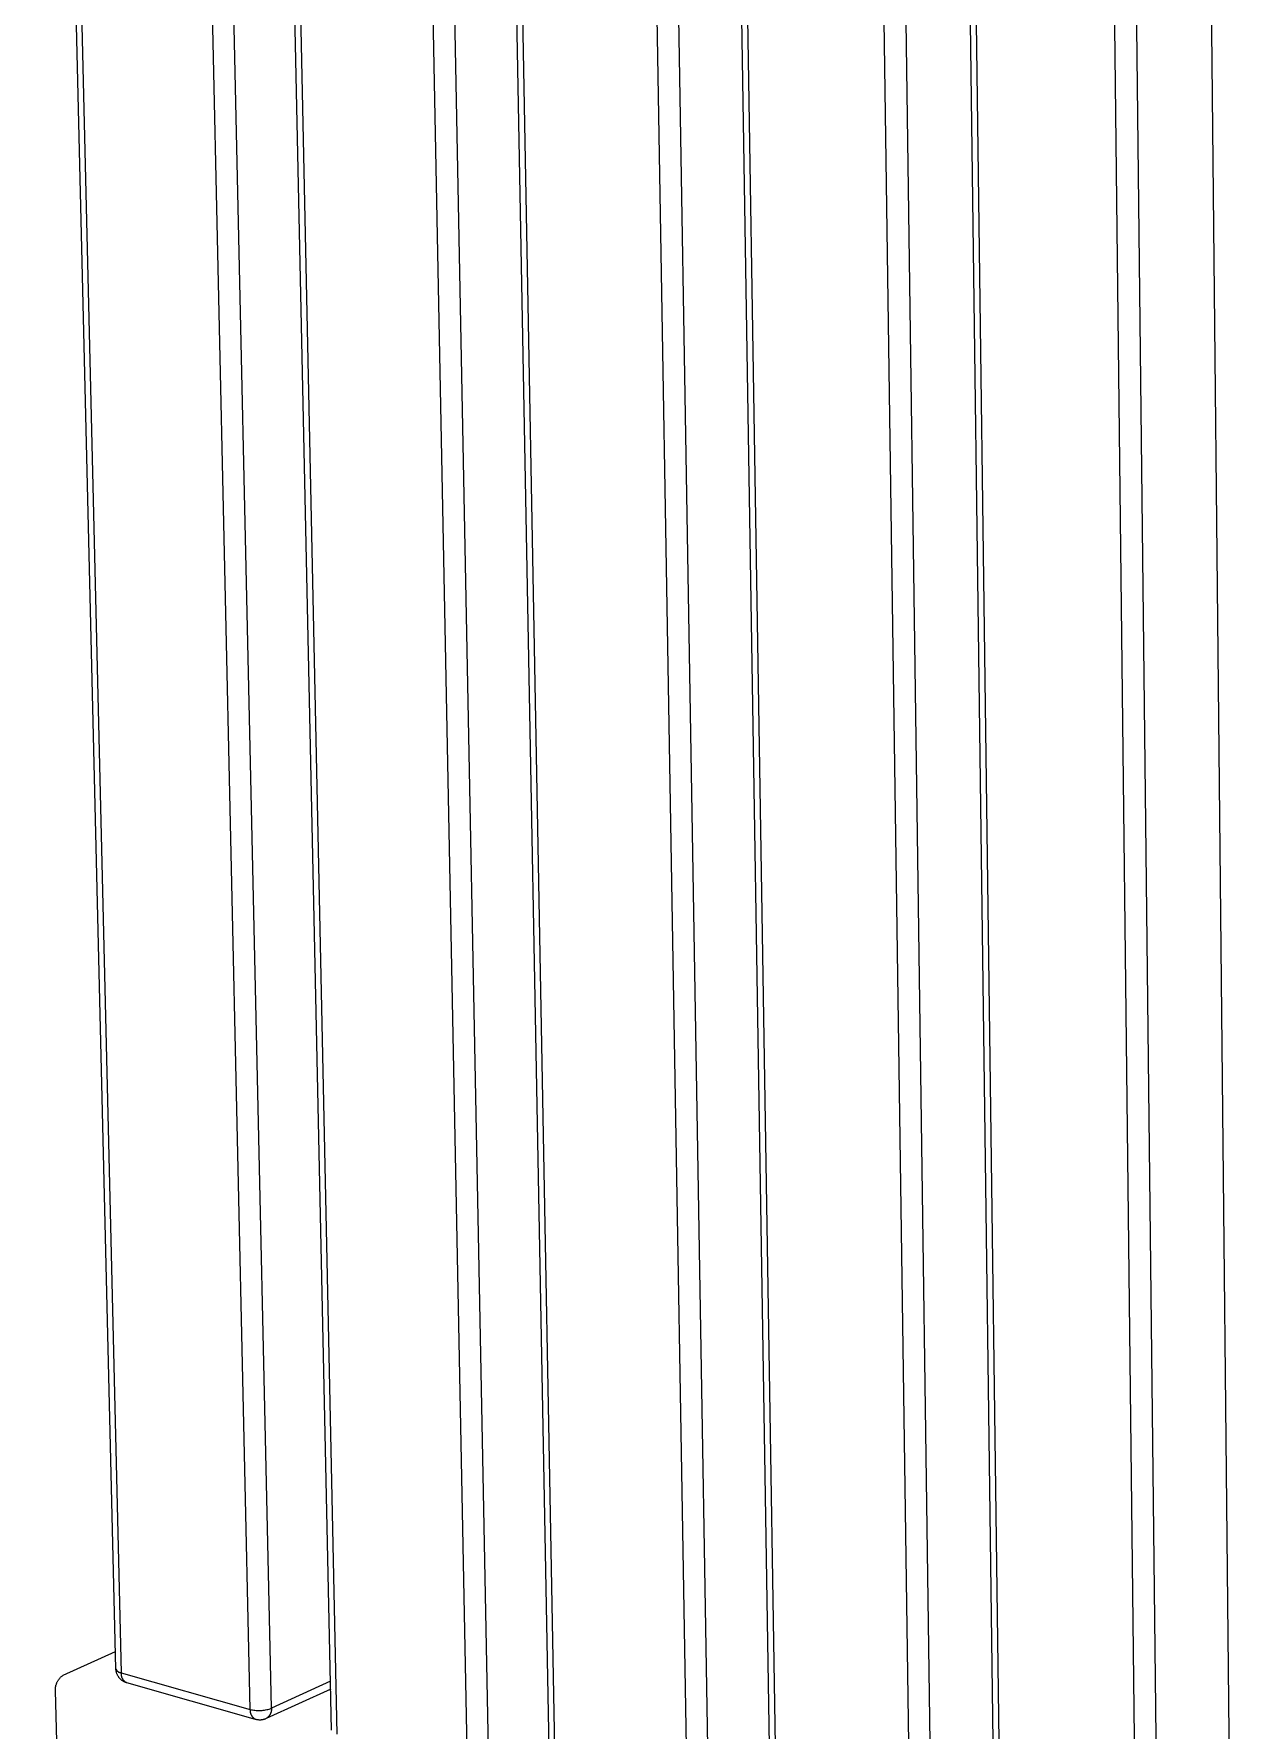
# Model space of a CAD drawing. Header units: millimetres. Extents: x -1283 to 2747, y -259 to 2557.
# Drawn here: x -395.3 to -201.1, y 172.9 to 447.1 of the extents above; entities that cross this region are included whole.
import ezdxf

# ---------------------------------------------------------------- set-up
doc = ezdxf.new("R2010")
doc.units = ezdxf.units.MM
doc.header["$MEASUREMENT"] = 0
doc.layers.add('Utwórz2D linie widoczne', color=7, linetype='Continuous', true_color=0x000000)

msp = doc.modelspace()

# ---------------------------------------------------------------- linework, layer by layer
at = {"layer": 'Utwórz2D linie widoczne'}
for p, q in [((-382.08, 182.81), (-395.34, 736.2)), ((-394.46, 735.78), (-381.23, 182.16)), ((-360.37, 176.23), (-372.76, 731.8)), ((-356.95, 176.42), (-369.21, 731.93)), ((-347.21, 172.89), (-359.08, 729.55)), ((-358.18, 729.13), (-346.35, 172.24)), ((-325.21, 166.23), (-336.19, 725.1)), ((-321.78, 166.42), (-332.62, 725.23)), ((-311.9, 162.88), (-322.33, 722.83)), ((-321.42, 722.39), (-311.01, 162.19)), ((-286.16, 156.3), (-295.54, 718.43)), ((-289.61, 156.11), (-299.13, 718.3)), ((-276.13, 152.71), (-285.09, 716)), ((-284.15, 715.55), (-275.22, 152.01)), ((-253.53, 145.85), (-261.57, 711.41)), ((-250.07, 146.05), (-257.95, 711.54)), ((-239.89, 142.43), (-247.35, 709.08)), ((-246.38, 708.63), (-238.96, 141.7)), ((-201.13, 81.08), (-207.54, 706.37)), ((-216.99, 135.46), (-223.49, 704.43)), ((-213.51, 135.66), (-219.85, 704.56)), ((-390.59, 181.77), (-382.14, 185.58)), ((-391.44, 180.91), (-391.38, 180.99)), ((-391.38, 180.99), (-391.33, 181.07)), ((-391.33, 181.07), (-391.27, 181.14)), ((-391.27, 181.14), (-391.22, 181.21)), ((-391.22, 181.21), (-391.16, 181.28)), ((-391.16, 181.28), (-391.09, 181.35)), ((-391.09, 181.35), (-391.03, 181.42)), ((-391.03, 181.42), (-390.96, 181.48)), ((-390.96, 181.48), (-390.89, 181.55)), ((-390.89, 181.55), (-390.82, 181.6)), ((-390.82, 181.6), (-390.74, 181.66)), ((-390.74, 181.66), (-390.67, 181.72)), ((-390.67, 181.72), (-390.59, 181.77)), ((-382.08, 182.81), (-382.07, 182.77)), ((-382.07, 182.7), (-382.08, 182.78)), ((-382.07, 182.77), (-382.05, 182.74)), ((-382.07, 182.62), (-382.07, 182.7)), ((-382.06, 182.53), (-382.07, 182.62)), ((-382.04, 182.45), (-382.06, 182.53)), ((-382.05, 182.74), (-382.04, 182.71)), ((-382.04, 182.71), (-382.02, 182.68)), ((-382.03, 182.37), (-382.04, 182.45)), ((-382.01, 182.29), (-382.03, 182.37)), ((-382.02, 182.68), (-382.01, 182.65)), ((-382.01, 182.65), (-381.99, 182.63)), ((-381.99, 182.21), (-382.01, 182.29)), ((-381.99, 182.63), (-381.98, 182.6)), ((-381.97, 182.13), (-381.99, 182.21)), ((-381.98, 182.6), (-381.96, 182.57)), ((-381.94, 182.05), (-381.97, 182.13)), ((-381.96, 182.57), (-381.94, 182.54)), ((-381.94, 182.54), (-381.92, 182.52)), ((-381.91, 181.97), (-381.94, 182.05)), ((-381.92, 182.52), (-381.9, 182.49)), ((-381.88, 181.9), (-381.91, 181.97)), ((-381.9, 182.49), (-381.87, 182.47)), ((-381.84, 181.82), (-381.88, 181.9)), ((-381.87, 182.47), (-381.85, 182.44)), ((-381.85, 182.44), (-381.83, 182.42)), ((-381.81, 181.75), (-381.84, 181.82)), ((-381.83, 182.42), (-381.8, 182.4)), ((-381.77, 181.67), (-381.81, 181.75)), ((-381.8, 182.4), (-381.78, 182.38)), ((-381.78, 182.38), (-381.75, 182.36)), ((-381.72, 181.6), (-381.77, 181.67)), ((-381.75, 182.36), (-381.72, 182.34)), ((-381.72, 182.34), (-381.7, 182.32)), ((-381.68, 181.53), (-381.72, 181.6)), ((-381.7, 182.32), (-381.67, 182.3)), ((-381.63, 181.46), (-381.68, 181.53)), ((-381.67, 182.3), (-381.64, 182.28)), ((-381.64, 182.28), (-381.61, 182.27)), ((-381.58, 181.4), (-381.63, 181.46)), ((-381.61, 182.27), (-381.58, 182.25)), ((-381.58, 182.25), (-381.55, 182.24)), ((-381.53, 181.33), (-381.58, 181.4)), ((-381.55, 182.24), (-381.52, 182.23)), ((-381.48, 181.27), (-381.53, 181.33)), ((-381.52, 182.23), (-381.49, 182.21)), ((-381.49, 182.21), (-381.46, 182.2)), ((-381.42, 181.21), (-381.48, 181.27)), ((-381.46, 182.2), (-381.43, 182.19)), ((-381.43, 182.19), (-381.4, 182.19)), ((-381.36, 181.15), (-381.42, 181.21)), ((-381.4, 182.19), (-381.36, 182.18)), ((-381.36, 182.18), (-381.33, 182.17)), ((-381.3, 181.09), (-381.36, 181.15)), ((-381.33, 182.17), (-381.3, 182.17)), ((-381.3, 182.17), (-381.27, 182.16)), ((-381.24, 181.03), (-381.3, 181.09)), ((-381.27, 182.16), (-381.23, 182.16)), ((-381.23, 182.16), (-381.24, 182.11)), ((-381.24, 182.11), (-381.24, 182.05)), ((-381.24, 182.05), (-381.24, 182)), ((-381.24, 182), (-381.24, 181.94)), ((-381.24, 181.94), (-381.24, 181.89)), ((-381.24, 181.89), (-381.24, 181.83)), ((-381.24, 181.83), (-381.23, 181.78)), ((-381.18, 180.98), (-381.24, 181.03)), ((-381.23, 182.16), (-360.37, 176.23)), ((-381.23, 181.78), (-381.22, 181.73)), ((-381.22, 181.73), (-381.21, 181.67)), ((-381.21, 181.67), (-381.2, 181.62)), ((-381.2, 181.62), (-381.19, 181.56)), ((-381.19, 181.56), (-381.17, 181.51)), ((-381.11, 180.93), (-381.18, 180.98)), ((-381.17, 181.51), (-381.15, 181.46)), ((-381.15, 181.46), (-381.14, 181.41)), ((-381.14, 181.41), (-381.12, 181.36)), ((-381.12, 181.36), (-381.09, 181.31)), ((-381.09, 181.31), (-381.07, 181.26)), ((-381.07, 181.26), (-381.04, 181.21)), ((-381.04, 181.21), (-381.02, 181.16)), ((-381.02, 181.16), (-380.99, 181.12)), ((-380.99, 181.12), (-380.96, 181.07)), ((-380.96, 181.07), (-380.92, 181.03)), ((-380.92, 181.03), (-380.89, 180.98)), ((-380.89, 180.98), (-380.86, 180.94)), ((-391.85, 179.59), (-391.84, 179.68)), ((-391.85, 179.49), (-391.85, 179.59)), ((-391.85, 179.4), (-391.85, 179.49)), ((-391.85, 179.31), (-391.85, 179.4)), ((-391.2, 153.2), (-391.85, 179.31)), ((-391.84, 179.68), (-391.83, 179.77)), ((-391.83, 179.77), (-391.82, 179.87)), ((-391.82, 179.87), (-391.81, 179.96)), ((-391.81, 179.96), (-391.79, 180.05)), ((-391.79, 180.05), (-391.77, 180.14)), ((-391.77, 180.14), (-391.74, 180.23)), ((-391.74, 180.23), (-391.71, 180.32)), ((-391.71, 180.32), (-391.68, 180.41)), ((-391.68, 180.41), (-391.65, 180.5)), ((-391.65, 180.5), (-391.61, 180.58)), ((-391.61, 180.58), (-391.57, 180.67)), ((-391.57, 180.67), (-391.53, 180.75)), ((-391.53, 180.75), (-391.48, 180.83)), ((-391.48, 180.83), (-391.44, 180.91)), ((-381.04, 180.88), (-381.11, 180.93)), ((-380.97, 180.84), (-381.04, 180.88)), ((-380.9, 180.79), (-380.97, 180.84)), ((-380.83, 180.75), (-380.9, 180.79)), ((-380.86, 180.94), (-380.82, 180.9)), ((-380.76, 180.71), (-380.83, 180.75)), ((-380.82, 180.9), (-380.78, 180.86)), ((-380.78, 180.86), (-380.74, 180.82)), ((-380.68, 180.68), (-380.76, 180.71)), ((-380.74, 180.82), (-380.7, 180.79)), ((-380.7, 180.79), (-380.66, 180.75)), ((-380.61, 180.64), (-380.68, 180.68)), ((-380.66, 180.75), (-380.62, 180.72)), ((-380.62, 180.72), (-380.57, 180.69)), ((-380.53, 180.61), (-380.61, 180.64)), ((-380.57, 180.69), (-380.53, 180.66)), ((-380.53, 180.66), (-380.48, 180.63)), ((-380.45, 180.58), (-380.53, 180.61)), ((-380.48, 180.63), (-380.43, 180.6)), ((-380.37, 180.56), (-380.45, 180.58)), ((-380.43, 180.6), (-380.39, 180.57)), ((-380.39, 180.57), (-380.34, 180.55)), ((-359.51, 174.62), (-380.34, 180.55)), ((-347.35, 179.53), (-357.79, 174.75)), ((-347.38, 180.8), (-356.95, 176.42)), ((-360.37, 176.17), (-360.38, 176.12)), ((-360.38, 176.12), (-360.38, 176.06)), ((-360.38, 176.06), (-360.38, 176.01)), ((-360.38, 176.01), (-360.37, 175.95)), ((-360.37, 176.23), (-360.37, 176.17)), ((-360.37, 176.23), (-360.18, 176.18)), ((-360.37, 175.95), (-360.37, 175.9)), ((-360.37, 175.9), (-360.37, 175.85)), ((-360.37, 175.85), (-360.36, 175.79)), ((-360.36, 175.79), (-360.35, 175.74)), ((-360.35, 175.74), (-360.34, 175.68)), ((-360.34, 175.68), (-360.32, 175.63)), ((-360.32, 175.63), (-360.31, 175.58)), ((-360.31, 175.58), (-360.29, 175.53)), ((-360.29, 175.53), (-360.27, 175.47)), ((-360.18, 176.18), (-359.99, 176.15)), ((-359.99, 176.15), (-359.8, 176.11)), ((-359.8, 176.11), (-359.61, 176.09)), ((-359.61, 176.09), (-359.42, 176.07)), ((-359.42, 176.07), (-359.22, 176.06)), ((-359.22, 176.06), (-359.03, 176.05)), ((-359.03, 176.05), (-358.84, 176.06)), ((-358.84, 176.06), (-358.65, 176.06)), ((-358.65, 176.06), (-358.45, 176.08)), ((-358.45, 176.08), (-358.26, 176.1)), ((-358.26, 176.1), (-358.07, 176.12)), ((-358.07, 176.12), (-357.88, 176.16)), ((-357.88, 176.16), (-357.69, 176.2)), ((-357.69, 176.2), (-357.51, 176.24)), ((-357.51, 176.24), (-357.32, 176.29)), ((-357.32, 176.29), (-357.14, 176.35)), ((-357.14, 176.35), (-356.95, 176.42)), ((-357.1, 175.5), (-357.13, 175.45)), ((-357.08, 175.56), (-357.1, 175.5)), ((-357.06, 175.61), (-357.08, 175.56)), ((-357.04, 175.67), (-357.06, 175.61)), ((-357.02, 175.72), (-357.04, 175.67)), ((-357, 175.78), (-357.02, 175.72)), ((-356.99, 175.84), (-357, 175.78)), ((-356.98, 175.89), (-356.99, 175.84)), ((-356.97, 175.95), (-356.98, 175.89)), ((-356.96, 176.01), (-356.97, 175.95)), ((-356.95, 176.07), (-356.96, 176.01)), ((-356.95, 176.42), (-356.95, 176.36)), ((-356.95, 176.36), (-356.95, 176.3)), ((-356.95, 176.3), (-356.94, 176.24)), ((-356.94, 176.18), (-356.95, 176.13)), ((-356.95, 176.13), (-356.95, 176.07)), ((-356.94, 176.24), (-356.94, 176.18)), ((-360.27, 175.47), (-360.25, 175.42)), ((-360.25, 175.42), (-360.23, 175.37)), ((-360.23, 175.37), (-360.21, 175.33)), ((-360.21, 175.33), (-360.18, 175.28)), ((-360.18, 175.28), (-360.15, 175.23)), ((-360.15, 175.23), (-360.12, 175.18)), ((-360.12, 175.18), (-360.09, 175.14)), ((-360.09, 175.14), (-360.06, 175.09)), ((-360.06, 175.09), (-360.03, 175.05)), ((-360.03, 175.05), (-359.99, 175.01)), ((-359.99, 175.01), (-359.96, 174.97)), ((-359.96, 174.97), (-359.92, 174.93)), ((-359.92, 174.93), (-359.88, 174.89)), ((-359.88, 174.89), (-359.84, 174.85)), ((-359.84, 174.85), (-359.8, 174.82)), ((-359.8, 174.82), (-359.76, 174.78)), ((-359.76, 174.78), (-359.71, 174.75)), ((-359.71, 174.75), (-359.67, 174.72)), ((-359.67, 174.72), (-359.62, 174.69)), ((-359.62, 174.69), (-359.57, 174.66)), ((-359.57, 174.66), (-359.53, 174.64)), ((-359.53, 174.64), (-359.48, 174.61)), ((-359.4, 174.59), (-359.48, 174.61)), ((-359.32, 174.57), (-359.4, 174.59)), ((-359.24, 174.56), (-359.32, 174.57)), ((-359.16, 174.54), (-359.24, 174.56)), ((-359.08, 174.53), (-359.16, 174.54)), ((-359, 174.53), (-359.08, 174.53)), ((-358.91, 174.52), (-359, 174.53)), ((-358.83, 174.52), (-358.91, 174.52)), ((-358.75, 174.52), (-358.83, 174.52)), ((-358.67, 174.52), (-358.75, 174.52)), ((-358.59, 174.53), (-358.67, 174.52)), ((-358.51, 174.54), (-358.59, 174.53)), ((-358.43, 174.55), (-358.51, 174.54)), ((-358.35, 174.57), (-358.43, 174.55)), ((-358.27, 174.58), (-358.35, 174.57)), ((-358.19, 174.6), (-358.27, 174.58)), ((-358.11, 174.63), (-358.19, 174.6)), ((-358.03, 174.65), (-358.11, 174.63)), ((-357.96, 174.68), (-358.03, 174.65)), ((-357.88, 174.71), (-357.96, 174.68)), ((-357.81, 174.74), (-357.88, 174.71)), ((-357.76, 174.77), (-357.81, 174.74)), ((-357.71, 174.8), (-357.76, 174.77)), ((-357.66, 174.84), (-357.71, 174.8)), ((-357.61, 174.87), (-357.66, 174.84)), ((-357.57, 174.91), (-357.61, 174.87)), ((-357.52, 174.95), (-357.57, 174.91)), ((-357.48, 174.98), (-357.52, 174.95)), ((-357.44, 175.03), (-357.48, 174.98)), ((-357.4, 175.07), (-357.44, 175.03)), ((-357.36, 175.11), (-357.4, 175.07)), ((-357.32, 175.16), (-357.36, 175.11)), ((-357.28, 175.2), (-357.32, 175.16)), ((-357.25, 175.25), (-357.28, 175.2)), ((-357.22, 175.3), (-357.25, 175.25)), ((-357.19, 175.35), (-357.22, 175.3)), ((-357.16, 175.4), (-357.19, 175.35)), ((-357.13, 175.45), (-357.16, 175.4))]:
    msp.add_line(p, q, dxfattribs=at)

doc.saveas('drawing.dxf')
